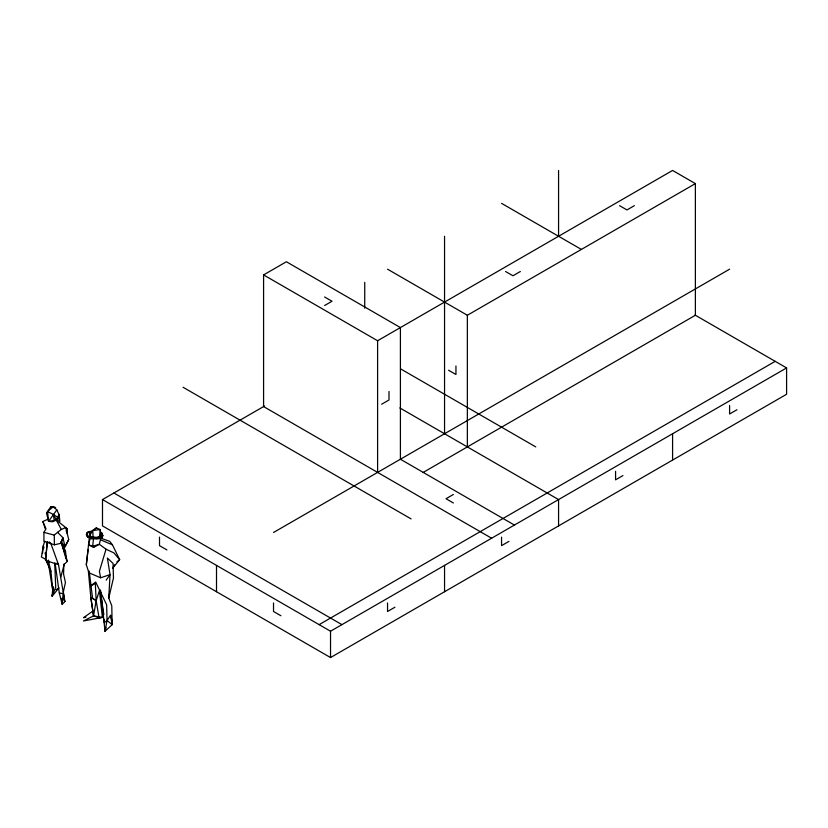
<?xml version="1.0" encoding="UTF-8"?>
<svg xmlns="http://www.w3.org/2000/svg" width="828" height="828" viewBox="0 0 828 828"><rect width="100%" height="100%" fill="white"/><g stroke="black" fill="none" stroke-linecap="round" stroke-linejoin="round"><path stroke-width="1.24" d="M45.25 558.414L48.8 565.928L52.92 591.627L50.901 571.227L48.314 560.566M52.92 591.627L52.961 586.576L52.102 596.232L58.964 587.89L55.942 589.753M63.88 564.075L63.57 574.011L65.433 582.508L63.332 592.01L64.832 601.635L62.193 604.295L59.295 592.941L55.114 563.112M108.758 598.013L110.031 574.632L107.402 558.072L113.063 563.433L113.457 578.037L108.758 598.013L111.78 605.806L112.132 624.705L105.032 631.288L100.664 590.685M109.244 597.454L109.462 593.635M54.71 563.081L55.714 587.228L52.102 596.232L52.516 593.924M98.842 538.8L101.223 537.724L102.724 535.964L101.647 532.746L102.775 535.416L101.865 537.9C97.249 539.173 91.815 539.566 87.52 537.061L86.433 534.878L86.671 533.222L88.368 531.711L92.063 531.183L86.671 533.222L87.52 537.061M63.135 598.365L64.832 601.635L58.519 564.717L45.571 560.432L47.3 541.864M58.829 518.266L59.181 514.436L59.833 521.454M90.759 534.019L89.734 535.437L90.604 537.144L93.533 538.034L92.674 546.283L93.657 547.422L99.319 544.275L101.026 537.362M42.487 553.539L43.377 545.569L44.702 541.264M89.248 538.531L86.319 564.758L88.327 570.906L90.842 597.495L93.533 615.887L99.039 617.74L102.413 617.429L99.639 592.631L100.24 590.229M45.571 560.432L47.279 541.854M99.463 536.803L100.281 529.568L96.327 527.891L92.798 530.417L89.331 535.323L91.059 536.616L96.503 537.393L99.463 536.803L101.057 535.147L100.281 529.568L92.798 530.417L93.057 537.165M86.319 564.758L88.12 549.657M99.039 617.74L96.162 600.642L92.539 598.158L89.217 571.072M92.539 598.158L90.842 597.495L93.533 615.887L102.413 617.429L83.473 620.979L93.533 615.887L96.162 600.642L95.313 583.533L90.625 585.893L95.675 582.032L106.636 604.74L107.05 620.4L105.032 631.288L105.912 627.624M61.427 543.178L62.897 537.651L57.567 532.342L54.275 535.116L54.379 544.814L61.427 543.178L61.127 541.957L62.897 537.651L65.008 546.449L68.724 539.577L65.764 527.539L56.335 520.087L53.385 514.467L47.558 511.507L46.575 513.236L48.552 521.392L52.702 521.754L56.335 520.087L59.212 520.17L59.181 514.436M60.879 576.857L64.191 564.365L67.461 561.26L61.127 541.957L65.008 546.449M93.657 547.422L88.513 544.783L90.304 538.231M89.331 535.323L89.869 533.46L91.577 532.394M88.513 544.783L92.674 546.283L99.319 544.275L106.036 549.223L99.401 571.279L100.643 577.778L110.031 574.632L106.181 580.107M99.629 590.064L96.162 600.642L90.842 597.495M66.178 531.162L67.047 528.719L65.764 527.539L61.303 529.485L57.567 532.342M102.775 535.416L101.865 537.9L96.452 538.645M46.575 513.236L50.622 506.922L53.147 506.808L56.832 509.882L59.078 514.716L56.335 520.087L61.303 529.485M64.832 547.246L68.724 539.577M59.078 514.716L56.335 520.087L48.552 521.392L47.558 511.507L53.147 506.808L55.652 507.616L50.622 506.922M54.379 544.814L43.936 541.357L43.915 532.373L46.006 528.864L42.87 521.516L48.593 518.928M113.281 566.952L114.637 564.779M104.276 619.344L104.297 622.78L107.05 620.4L110.548 615.287L111.977 620.576M48.552 521.392L56.832 509.882M88.368 531.711L86.433 534.878L91.515 538.821M112.691 568.184L119.667 559.656L112.422 544.793L109.71 541.346L101.554 538.479M93.957 530.137L96.327 527.891M116.914 561.87L119.667 559.656L113.881 552.876L106.036 549.223M92.653 611.209L83.504 617.719L85.936 617.16M491.615 538.231L263.583 406.569L263.583 274.917L286.384 261.751L400.41 327.577L400.41 459.229L514.426 525.066M324.617 305.511L331.997 301.247L324.617 296.983M694.94 315.002L786.6 367.922L786.6 394.252L330.527 657.556L102.496 525.904L102.496 499.574L264.577 405.999M263.583 274.917L377.599 340.743L672.584 170.444L695.385 183.609L695.385 315.261L423.211 472.405M520.346 271.501L512.956 275.765L505.577 271.501M634.362 205.675L626.972 209.939L619.592 205.675M387.545 269.183L467.354 315.261L695.385 183.609M381.625 404.25L389.005 399.986L389.005 391.468M273.519 532.487L729.592 269.183M453.392 494.471L446.013 498.735L453.392 502.989M319.132 624.643L775.194 361.339M102.496 499.574L330.527 631.226L786.6 367.922M394.925 607.224L387.545 611.478L387.545 602.96M508.941 541.388L501.561 545.652L501.561 537.134M622.956 475.562L615.577 479.826L615.577 471.298M736.972 409.736L729.592 414L729.592 405.472M93.533 538.034L100.229 537.051L101.202 536.089L100.561 535.116M59.295 592.941L63.104 593.707L62.193 604.295L61.469 598.582M43.915 532.373L54.275 535.116M100.674 539.897L112.422 544.793M88.938 572.79L100.643 577.778M45.312 559.117L41.4 557.016L43.377 545.569L43.936 548.001M501.561 203.357L581.37 249.435M448.569 370.24L455.949 374.504L455.949 365.976M400.504 368.822L535.768 446.913M399.841 407.935L558.569 499.574L558.569 525.904M183.04 387.245L411.071 518.897M113.902 492.991L341.933 624.643M166.894 549.916L159.504 545.652L159.504 537.134M280.909 615.742L273.519 611.478L273.519 602.96M57.681 517.283L53.385 514.467L54.193 520.17M49.059 541.864L50.705 543.096L58.519 564.717L57.039 563.081M107.05 620.4L112.132 624.705L110.548 615.287M66.457 560.163L67.461 561.26M45.261 558.496L50.901 571.227M48.459 560.09L49.183 561.984M42.87 521.516L45.447 529.278M66.105 558.952L61.127 541.957L65.484 550.92L66.343 559.014M45.054 552.845L45.623 555.277M103.852 614.635L100.105 590.157M67.047 528.719L67.213 533.843M672.584 433.748L672.584 460.078M558.569 170.444L558.569 236.27M467.354 315.261L467.354 446.913M444.553 236.27L444.553 433.748M444.553 565.4L444.553 591.73M377.599 340.743L377.599 472.405M364.734 282.348L364.734 308.161M330.527 631.226L330.527 657.556M216.512 565.4L216.512 591.73"/></g></svg>
